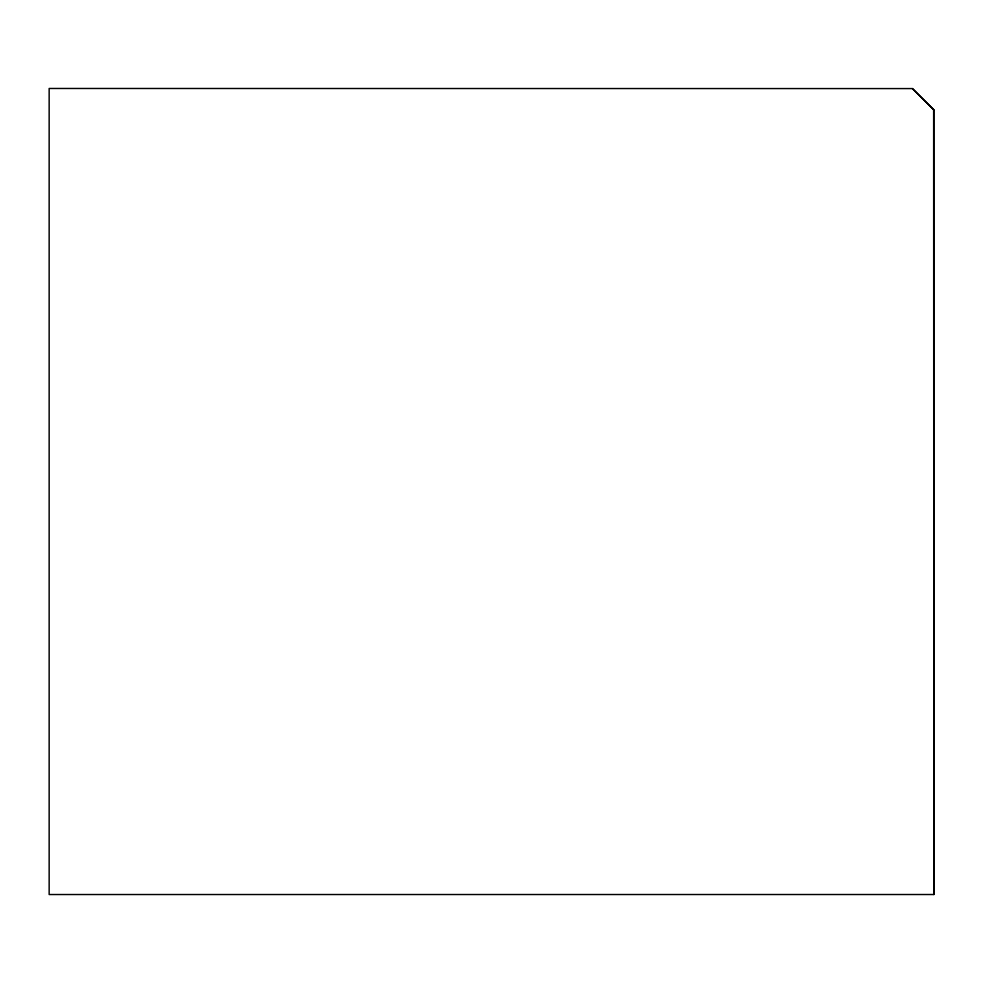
<?xml version="1.0" encoding="UTF-8"?>
<svg xmlns="http://www.w3.org/2000/svg" width="983" height="983" viewBox="0 0 983 983"><rect width="100%" height="100%" fill="white"/><g stroke="black" fill="none" stroke-linecap="round" stroke-linejoin="round"><path stroke-width="1.47" d="M912.433 88.581L933.85 109.899L933.85 894.518L49.15 894.53L49.15 88.47L912.433 88.581L933.85 109.899M933.641 109.875L933.85 894.518"/></g></svg>
